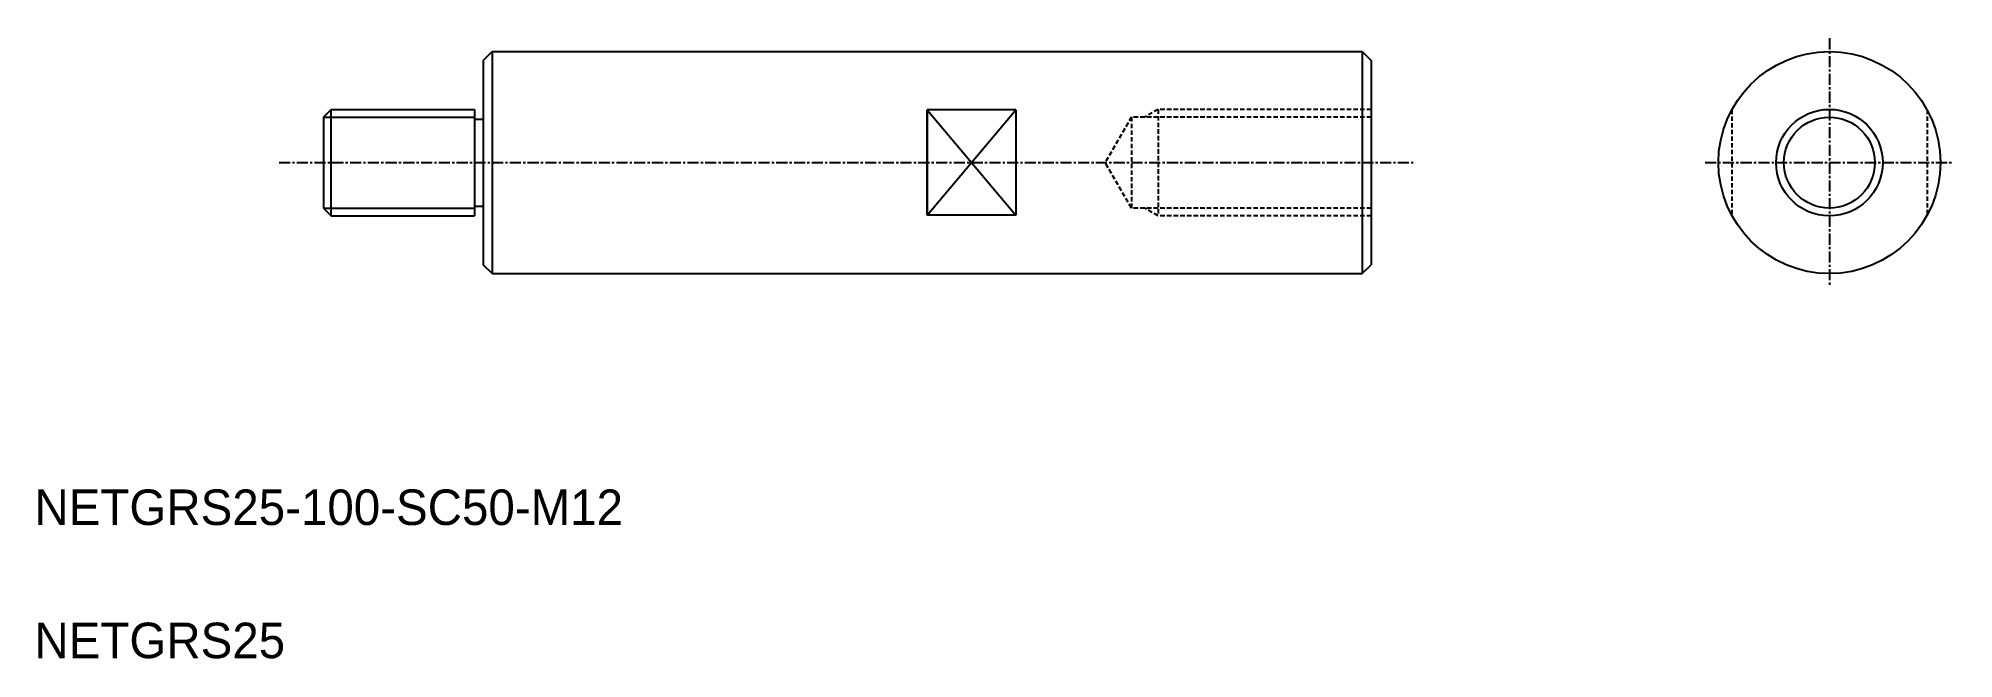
# Model space of a CAD drawing. Extents: x -772 to -556, y -457 to -387.
import ezdxf

# ---------------------------------------------------------------- set-up
doc = ezdxf.new("R2010")
doc.units = 0
doc.linetypes.add('CENTER', pattern=[2, 1.25, -0.25, 0.25, -0.25])
doc.linetypes.add('DASHED', pattern=[0.75, 0.5, -0.25])
doc.layers.get('0').update_dxf_attribs({"linetype": 'CONTINUOUS'})
doc.layers.add('CENTER', color=1, linetype='CENTER')

msp = doc.modelspace()

# ---------------------------------------------------------------- linework, layer by layer
at = {"color": 7, "linetype": 'CONTINUOUS'}
for p, q in [((-720.85, -388.24), (-721.85, -389.24)), ((-720.85, -388.24), (-720.85, -413.24)), ((-720.85, -388.24), (-622.85, -388.24)), ((-622.85, -388.24), (-622.85, -413.24)), ((-622.85, -388.24), (-621.85, -389.24)), ((-721.85, -389.24), (-721.85, -412.24)), ((-621.85, -389.24), (-621.85, -412.24)), ((-739.85, -395.61), (-738.97, -394.74)), ((-738.97, -406.74), (-738.97, -394.74)), ((-738.97, -394.74), (-722.85, -394.74)), ((-722.85, -394.74), (-722.85, -406.74)), ((-739.85, -395.61), (-739.85, -405.86)), ((-722.85, -395.84), (-721.85, -395.84)), ((-671.85, -394.8), (-671.85, -406.67)), ((-661.85, -394.8), (-671.85, -394.8)), ((-671.85, -406.67), (-671.85, -394.8)), ((-661.85, -394.8), (-661.85, -406.67)), ((-739.85, -405.86), (-738.97, -406.74)), ((-738.97, -406.74), (-722.85, -406.74)), ((-722.85, -405.64), (-721.85, -405.64)), ((-661.85, -406.67), (-671.85, -406.67)), ((-720.85, -413.24), (-721.85, -412.24)), ((-720.85, -413.24), (-622.85, -413.24)), ((-622.85, -413.24), (-621.85, -412.24))]:
    msp.add_line(p, q, dxfattribs=at)
at = {"color": 3, "linetype": 'DASHED'}
for p, q in [((-645.85, -394.74), (-647.36, -395.61)), ((-645.85, -394.74), (-645.85, -406.74)), ((-621.85, -394.74), (-645.85, -394.74)), ((-648.85, -395.61), (-651.79, -400.71)), ((-648.85, -395.61), (-648.85, -405.86)), ((-621.85, -395.61), (-648.85, -395.61)), ((-581.24, -394.8), (-581.24, -406.67)), ((-559.24, -394.8), (-559.24, -406.67)), ((-648.85, -405.86), (-651.79, -400.76)), ((-621.85, -405.86), (-648.85, -405.86)), ((-645.85, -406.74), (-647.36, -405.86)), ((-621.85, -406.74), (-645.85, -406.74))]:
    msp.add_line(p, q, dxfattribs=at)
at = {"color": 3, "linetype": 'CONTINUOUS'}
for p, q in [((-739.85, -395.61), (-722.85, -395.61)), ((-671.85, -406.67), (-661.85, -394.8)), ((-671.85, -394.8), (-661.85, -406.67)), ((-739.85, -405.86), (-722.85, -405.86))]:
    msp.add_line(p, q, dxfattribs=at)
at = {"color": 7, "linetype": 'CONTINUOUS'}
for radius in [12.5, 5.12]:
    msp.add_circle((-570.24, -400.74), radius, dxfattribs=at)
at = {"color": 3, "linetype": 'CONTINUOUS'}
msp.add_circle((-570.24, -400.74), 6, dxfattribs=at)
at = {"layer": 'CENTER', "color": 1, "linetype": 'CENTER'}
for p, q in [((-570.24, -386.74), (-570.24, -414.74)), ((-744.85, -400.74), (-616.85, -400.74)), ((-584.24, -400.74), (-556.24, -400.74))]:
    msp.add_line(p, q, dxfattribs=at)

# ---------------------------------------------------------------- texts
at = {"color": 7, "linetype": 'CONTINUOUS'}
for s, p in [('NETGRS25-100-SC50-M12', (-772.4, -441.56)), ('NETGRS25', (-772.4, -456.56))]:
    msp.add_text(s, height=4, dxfattribs=at).set_placement(p)

doc.saveas('drawing.dxf')
